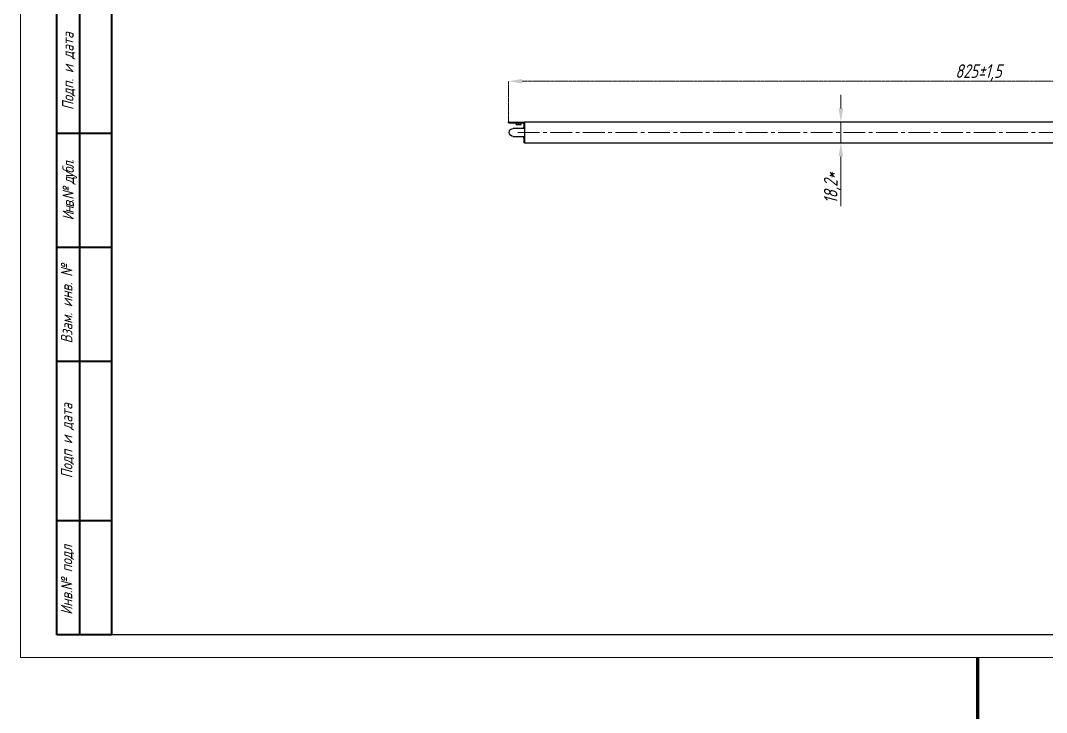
# Model space of a CAD drawing. Header units: millimetres. Extents: x 937859 to 970574, y 987894 to 996517.
# Drawn here: x 942473 to 943373, y 992461 to 993069 of the extents above; entities that cross this region are included whole.
import ezdxf

# ---------------------------------------------------------------- set-up
doc = ezdxf.new("R2010")
doc.units = ezdxf.units.MM
doc.header["$LTSCALE"] = 0.5
doc.linetypes.add('CENTER', pattern=[0.6, 0.375, -0.075, 0.075, -0.075])
doc.linetypes.add('CENTER2', pattern=[28.575, 19.05, -3.175, 3.175, -3.175])
doc.layers.add('DIMENSION', color=1, linetype='Continuous')
doc.layers.add('MD_Visible', color=7, linetype='Continuous', lineweight=25)
doc.layers.add('MD_Visible Narrow', color=7, linetype='Continuous', lineweight=25)
doc.styles.add('SSBKN010703MD', font='GOST_A.TTF', dxfattribs={"width": 0.955, "oblique": 15, "height": 12})
doc.styles.get("Standard").update_dxf_attribs({"font": 'GOST_A.TTF', "oblique": 15})
doc.dimstyles.new('SSBKN010703MD', dxfattribs={"dimtxt": 12, "dimasz": 12, "dimexe": 0.1, "dimexo": 0, "dimtad": 1, "dimtxsty": 'SSBKN010703MD', "dimcen": 2.5, "dimadec": 0, "dimazin": 0, "dimtfac": 1, "dimtmove": 0, "dimatfit": 3, "dimfxl": 1, "dimlwd": 9, "dimlwe": 9, "dimarcsym": 0})

# ---------------------------------------------------------------- blocks, each defined once
blk = doc.blocks.new('*D379')
at = {"color": 0, "lineweight": 9, "transparency": 16777216}
for p, q in [((943192.86, 992991.83), (943192.86, 993003.83)), ((943250.58, 992979.83), (943192.76, 992979.83)), ((943192.86, 992979.83), (943192.86, 992961.63)), ((943250.58, 992961.63), (943192.76, 992961.63)), ((943192.86, 992949.63), (943192.86, 992906.11))]:
    blk.add_line(p, q, dxfattribs=at)
at = {"color": 0, "lineweight": 5, "transparency": 16777216}
for points in [[(943190.86, 992991.83), (943194.86, 992991.83), (943192.86, 992979.83)], [(943190.86, 992949.63), (943194.86, 992949.63), (943192.86, 992961.63)]]:
    blk.add_solid(points, dxfattribs=at)
at = {"layer": 'Defpoints', "color": 0, "lineweight": 5, "transparency": 16777216}
for p in [(943250.58, 992979.83), (943192.86, 992961.63), (943250.58, 992961.63)]:
    blk.add_point(p, dxfattribs=at)
at = {"color": 0, "transparency": 16777216, "insert": (943185.33, 992921.87), "char_height": 12, "attachment_point": 5, "rotation": 90, "style": 'SSBKN010703MD'}
blk.add_mtext('18,2*', dxfattribs=at)
blk = doc.blocks.new('*D503')
at = {"color": 0, "linetype": 'CENTER', "lineweight": 9, "ltscale": 0.5, "transparency": 16777216}
for p, q in [((942901.08, 992979.83), (942901.08, 993015.73)), ((942913.08, 993015.63), (943714.14, 993015.63)), ((943726.14, 992970.73), (943726.14, 993015.73))]:
    blk.add_line(p, q, dxfattribs=at)
at = {"color": 0, "linetype": 'CENTER', "ltscale": 0.5, "transparency": 16777216}
for points in [[(942913.08, 993017.63), (942913.08, 993013.63), (942901.08, 993015.63)], [(943714.14, 993017.63), (943714.14, 993013.63), (943726.14, 993015.63)]]:
    blk.add_solid(points, dxfattribs=at)
at = {"layer": 'Defpoints', "color": 0, "linetype": 'CENTER', "ltscale": 0.5, "transparency": 16777216}
for p in [(943726.14, 993015.63), (942901.08, 992979.83), (943726.14, 992970.73)]:
    blk.add_point(p, dxfattribs=at)
at = {"color": 0, "linetype": 'CENTER', "lineweight": 5, "ltscale": 0.5, "transparency": 16777216, "insert": (943313.61, 993023.16), "char_height": 12, "attachment_point": 5, "style": 'SSBKN010703MD'}
blk.add_mtext('825%%P1,5', dxfattribs=at)

msp = doc.modelspace()

# ---------------------------------------------------------------- linework, layer by layer
at = {"lineweight": 9}
for p, q in [((942472.879, 992509.727), (942472.879, 993697.727)), ((944152.879, 992509.727), (942472.879, 992509.727))]:
    msp.add_line(p, q, dxfattribs=at)
at = {"lineweight": 40}
msp.add_line((942552.879, 992529.727), (942552.879, 993677.727), dxfattribs=at)
at = {"color": 0, "lineweight": 40}
for p, q in [((942552.879, 992529.727), (942552.879, 993677.727)), ((942504.879, 992529.727), (942504.879, 993109.727)), ((942524.879, 992529.727), (942524.879, 993109.727)), ((942552.879, 992969.727), (942504.879, 992969.727)), ((942552.879, 992869.727), (942504.879, 992869.727)), ((942552.879, 992769.727), (942504.879, 992769.727)), ((942552.879, 992629.727), (942504.879, 992629.727)), ((942552.879, 992529.727), (942504.879, 992529.727))]:
    msp.add_line(p, q, dxfattribs=at)
at = {"linetype": 'CENTER2', "lineweight": 5, "ltscale": 2}
msp.add_line((942909.378, 992970.729), (943721.378, 992970.729), dxfattribs=at)
at = {"lineweight": 25}
msp.add_line((944132.879, 992529.727), (942552.879, 992529.727), dxfattribs=at)
at = {"color": 3, "lineweight": 90}
msp.add_line((943312.879, 992509.727), (943312.879, 991510.675), dxfattribs=at)
at = {"layer": 'MD_Visible'}
for p, q in [((942901.078, 992979.229), (942901.078, 992979.829)), ((942902.078, 992979.829), (942901.078, 992979.829)), ((942901.078, 992979.229), (942902.078, 992979.229)), ((942902.078, 992979.829), (942914.278, 992979.829)), ((942902.078, 992979.229), (942914.278, 992979.229)), ((942915.078, 992974.229), (942905.378, 992974.229)), ((942907.928, 992977.529), (942907.928, 992979.029)), ((942907.97, 992977.529), (942907.928, 992977.529)), ((942907.97, 992977.529), (942907.97, 992979.029)), ((942907.978, 992977.529), (942907.97, 992977.529)), ((942907.978, 992977.529), (942907.978, 992979.029)), ((942907.978, 992977.529), (942910.078, 992977.529)), ((942910.078, 992977.529), (942912.178, 992977.529)), ((942912.178, 992977.529), (942912.178, 992979.029)), ((942912.186, 992977.529), (942912.178, 992977.529)), ((942912.186, 992977.529), (942912.186, 992979.029)), ((942912.228, 992977.529), (942912.186, 992977.529)), ((942912.228, 992977.529), (942912.228, 992979.029)), ((942914.478, 992979.029), (942914.478, 992975.929)), ((942914.478, 992975.929), (942914.478, 992975.729)), ((942915.078, 992975.729), (942914.478, 992975.729)), ((942914.478, 992974.229), (942914.478, 992975.729)), ((943586.078, 992979.829), (942915.078, 992979.829)), ((942915.078, 992979.829), (942915.078, 992961.629)), ((942915.078, 992979.029), (942915.078, 992975.929)), ((942905.378, 992967.229), (942915.078, 992967.229)), ((942914.478, 992965.729), (942914.478, 992967.229)), ((942914.478, 992965.729), (942915.078, 992965.729)), ((942914.478, 992965.729), (942914.478, 992965.529)), ((942914.478, 992965.529), (942914.478, 992962.629)), ((942915.078, 992965.529), (942915.078, 992962.629)), ((942914.478, 992962.629), (942914.478, 992961.629)), ((942915.078, 992961.629), (942914.478, 992961.629)), ((942915.078, 992961.629), (943586.078, 992961.629))]:
    msp.add_line(p, q, dxfattribs=at)
at = {"layer": 'MD_Visible', "extrusion": (0, 0, -1)}
for centre, radius, start, end in [((-942905.378, 992970.729), 3.5, 0, 90), ((-942907.728, 992979.029), 0.2, 90, 180), ((-942907.77, 992979.029), 0.2, 90, 180), ((-942907.778, 992979.029), 0.2, 90, 180), ((-942914.278, 992979.029), 0.8, 90, 180), ((-942914.278, 992979.029), 0.2, 90, 180), ((-942905.378, 992970.729), 3.5, 270, 0)]:
    msp.add_arc(centre, radius, start, end, dxfattribs=at)
at = {"layer": 'MD_Visible'}
for centre in [(942912.378, 992979.029), (942912.386, 992979.029), (942912.428, 992979.029)]:
    msp.add_arc(centre, 0.2, 90, 180, dxfattribs=at)
at = {"layer": 'MD_Visible Narrow'}
for p, q in [((942902.078, 992979.829), (942902.078, 992979.229)), ((942907.928, 992979.029), (942907.97, 992979.029)), ((942907.97, 992979.029), (942907.978, 992979.029)), ((942907.978, 992979.029), (942910.078, 992979.029)), ((942910.078, 992979.029), (942912.178, 992979.029)), ((942910.078, 992977.529), (942910.078, 992979.029)), ((942912.178, 992979.029), (942912.186, 992979.029)), ((942912.186, 992979.029), (942912.228, 992979.029)), ((942914.478, 992975.929), (942915.078, 992975.929)), ((942915.078, 992965.529), (942914.478, 992965.529)), ((942914.478, 992962.629), (942915.078, 992962.629))]:
    msp.add_line(p, q, dxfattribs=at)

# ---------------------------------------------------------------- texts
at = {"char_height": 10, "attachment_point": 1, "rotation": 90}
for s, width, insert in [('Взам. инв. №', 92.57089, (942508.398, 992785.506)), ('Подп и дата', 92.57089, (942508.398, 992667.086)), ('Инв.№ подл', 83.30857, (942508.33, 992547.22))]:
    msp.add_mtext_dynamic_manual_height_columns(s, width=width, gutter_width=50, heights=[0], dxfattribs=dict(at, insert=insert))
at = {"layer": 'DIMENSION', "color": 250, "linetype": 'CENTER', "ltscale": 0.25, "char_height": 10, "attachment_point": 1, "rotation": 90}
for s, width, insert in [('{\\C0;Подп. и дата}', 132, (942509.424, 992990.383)), ('{\\T0.85;\\C0;Инв.№ дубл.}', 96, (942509.712, 992893.48))]:
    msp.add_mtext_dynamic_manual_height_columns(s, width=width, gutter_width=240, heights=[0], dxfattribs=dict(at, insert=insert))

# ---------------------------------------------------------------- dimensions: what is measured, and where the dimension line sits
at = {"linetype": 'CENTER', "lineweight": 5, "ltscale": 0.5}
dim = msp.add_linear_dim(base=(943726.138, 993015.626), p1=(942901.078, 992979.829), p2=(943726.138, 992970.729), text='825%%P1,5', dimstyle='SSBKN010703MD', dxfattribs=at)
dim.commit()
dim.dimension.update_dxf_attribs({"geometry": '*D503', "text_midpoint": (943313.608, 993023.156)})
dim = msp.add_linear_dim(base=(943192.859, 992961.629), p1=(943250.578, 992979.829), p2=(943250.578, 992961.629), angle=90, text='<>*', dimstyle='SSBKN010703MD')
dim.commit()
dim.dimension.update_dxf_attribs({"geometry": '*D379', "text_midpoint": (943185.329, 992921.867)})

doc.saveas('drawing.dxf')
